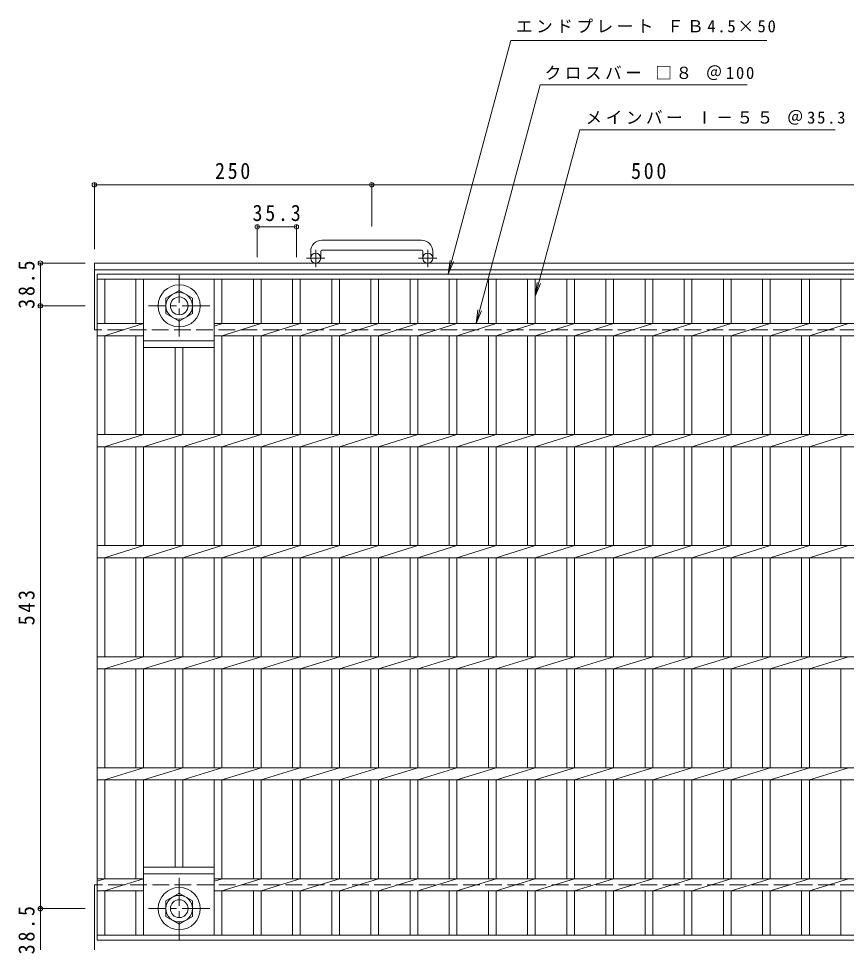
# Model space of a CAD drawing. Units: millimetres, scale not verified. Extents: x -929 to 904, y -686 to 679.
# Drawn here: x -929 to -183, y -153 to 679 of the extents above; entities that cross this region are included whole.
import ezdxf

# ---------------------------------------------------------------- set-up
doc = ezdxf.new("R2010")
doc.units = ezdxf.units.MM
doc.header["$LTSCALE"] = 5
doc.header["$PDMODE"] = 32
doc.header["$PDSIZE"] = 4
doc.linetypes.add('CHAIN1', pattern=[8, 5, -1, 1, -1])
doc.linetypes.add('DASHED3', pattern=[4, 3, -1])
for name, color, linetype, lineweight in [('0-1_躯体', 2, 'Continuous', 9), ('0-2_仕上', 3, 'Continuous', 9), ('0-4_その他', 7, 'Continuous', 9), ('0-5_寸法', 7, 'Continuous', 9)]:
    doc.layers.add(name, color=color, linetype=linetype, lineweight=lineweight)
doc.styles.add('ＭＳ ゴシック', font='')
doc.styles.get('ＭＳ ゴシック').set_extended_font_data('MS Gothic')

msp = doc.modelspace()

# ---------------------------------------------------------------- linework, layer by layer
at = {"layer": '0-1_躯体'}
for p, q in [((-565.846, 479.662), (-655.846, 479.662)), ((-665.846, 469.662), (-665.846, 463.562)), ((-656.846, 469.662), (-656.846, 463.562)), ((-655.846, 470.662), (-565.846, 470.662)), ((-564.846, 469.662), (-564.846, 463.562)), ((-555.846, 469.662), (-555.846, 463.562)), ((-860.846, 399.062), (-860.846, 459.062)), ((266.483, 459.062), (-860.846, 459.062)), ((264.437, 453.062), (-860.846, 453.062)), ((-860.846, -160.938), (-860.846, -100.938))]:
    msp.add_line(p, q, dxfattribs=at)
at = {"layer": '0-1_躯体', "linetype": 'CHAIN1'}
for p, q in [((-661.346, 455.454), (-661.346, 471.052)), ((-560.346, 455.454), (-560.346, 471.052)), ((-653.183, 463.562), (-669.59, 463.562)), ((-552.183, 463.562), (-568.59, 463.562)), ((-784.346, 448.199), (-784.346, 392.925)), ((-756.71, 420.562), (-811.983, 420.562)), ((-784.346, -94.801), (-784.346, -150.075)), ((-756.71, -122.438), (-811.983, -122.438))]:
    msp.add_line(p, q, dxfattribs=at)
at = {"layer": '0-1_躯体', "linetype": 'DASHED3'}
for p, q in [((246.028, 399.062), (-860.846, 399.062)), ((266.483, -100.938), (-860.846, -100.938))]:
    msp.add_line(p, q, dxfattribs=at)
at = {"layer": '0-1_躯体'}
for points in [[(-796.347, 427.49), (-796.347, 413.634), (-784.346, 406.705), (-772.347, 413.634), (-772.347, 427.49), (-784.346, 434.418)], [(-796.347, -129.366), (-796.347, -115.51), (-784.346, -108.581), (-772.347, -115.51), (-772.347, -129.366), (-784.346, -136.295)]]:
    msp.add_lwpolyline(points, close=True, dxfattribs=at)
for centre, radius in [((-661.346, 463.562), 4.5), ((-560.346, 463.562), 4.5), ((-784.346, 420.562), 19), ((-784.346, 420.562), 12), ((-784.346, 420.562), 8), ((-784.346, -122.438), 19), ((-784.346, -122.438), 12), ((-784.346, -122.438), 8)]:
    msp.add_circle(centre, radius, dxfattribs=at)
for centre, radius, start, end in [((-655.846, 469.662), 10, 90, 180), ((-565.846, 469.662), 10, 0, 90), ((-655.846, 469.662), 1, 90, 180), ((-565.846, 469.662), 1, 0, 90)]:
    msp.add_arc(centre, radius, start, end, dxfattribs=at)
at = {"layer": '0-2_仕上'}
for p, q in [((-858.346, 449.062), (136.655, 449.062)), ((-858.346, -150.938), (-858.346, 449.062)), ((-858.346, 444.562), (136.655, 444.562)), ((-851.345, 404.562), (-851.345, 444.562)), ((-823.445, 444.562), (-823.445, 404.562)), ((-816.446, 444.562), (-816.446, 304.562)), ((-752.845, 444.562), (-752.845, 304.562)), ((-745.845, 444.562), (-745.845, 404.562)), ((-717.546, 444.562), (-717.546, 404.562)), ((-710.546, 444.562), (-710.546, 404.562)), ((-682.247, 444.562), (-682.247, 404.562)), ((-675.247, 444.562), (-675.247, 404.562)), ((-646.948, 444.562), (-646.948, 404.562)), ((-639.948, 444.562), (-639.948, 404.562)), ((-611.648, 444.562), (-611.648, 404.562)), ((-604.648, 444.562), (-604.648, 404.562)), ((-576.349, 444.562), (-576.349, 404.562)), ((-569.349, 444.562), (-569.349, 404.562)), ((-541.05, 444.562), (-541.05, 404.562)), ((-534.05, 444.562), (-534.05, 404.562)), ((-505.751, 444.562), (-505.751, 404.562)), ((-498.751, 444.562), (-498.751, 404.562)), ((-470.452, 444.562), (-470.452, 404.562)), ((-463.452, 444.562), (-463.452, 404.562)), ((-435.153, 444.562), (-435.153, 404.562)), ((-428.153, 444.562), (-428.153, 404.562)), ((-399.854, 444.562), (-399.854, 404.562)), ((-392.854, 444.562), (-392.854, 404.562)), ((-364.554, 444.562), (-364.554, 404.562)), ((-357.555, 444.562), (-357.555, 404.562)), ((-329.255, 444.562), (-329.255, 404.562)), ((-322.255, 444.562), (-322.255, 404.562)), ((-293.956, 444.562), (-293.956, 404.562)), ((-286.956, 444.562), (-286.956, 404.562)), ((-258.657, 444.562), (-258.657, 404.562)), ((-251.657, 444.562), (-251.657, 404.562)), ((-223.358, 444.562), (-223.358, 404.562)), ((-216.358, 444.562), (-216.358, 404.562)), ((-188.059, 444.562), (-188.059, 404.562)), ((-858.346, 404.562), (-816.446, 404.562)), ((-851.746, 393.562), (-816.446, 404.562)), ((-752.845, 404.562), (30.755, 404.562)), ((-752.845, 402.257), (-745.445, 404.562)), ((-745.846, 393.562), (-710.546, 404.562)), ((-710.546, 393.562), (-675.246, 404.562)), ((-675.247, 393.562), (-639.947, 404.562)), ((-639.948, 393.562), (-604.648, 404.562)), ((-604.648, 393.562), (-569.348, 404.562)), ((-569.349, 393.562), (-534.049, 404.562)), ((-534.05, 393.562), (-498.75, 404.562)), ((-498.751, 393.562), (-463.451, 404.562)), ((-463.452, 393.562), (-428.152, 404.562)), ((-428.153, 393.562), (-392.853, 404.562)), ((-392.854, 393.562), (-357.554, 404.562)), ((-357.555, 393.562), (-322.254, 404.562)), ((-322.255, 393.562), (-286.955, 404.562)), ((-286.956, 393.562), (-251.656, 404.562)), ((-251.657, 393.562), (-216.357, 404.562)), ((-216.358, 393.562), (-181.058, 404.562)), ((-858.346, 393.562), (-816.446, 393.562)), ((-851.345, 304.562), (-851.345, 393.562)), ((-823.445, 393.562), (-823.445, 304.562)), ((-752.845, 393.562), (30.755, 393.562)), ((-745.845, 393.562), (-745.845, 304.562)), ((-717.546, 393.562), (-717.546, 304.562)), ((-710.546, 393.562), (-710.546, 304.562)), ((-682.247, 393.562), (-682.247, 304.562)), ((-675.247, 393.562), (-675.247, 304.562)), ((-646.948, 393.562), (-646.948, 304.562)), ((-639.948, 393.562), (-639.948, 304.562)), ((-611.648, 393.562), (-611.648, 304.562)), ((-604.648, 393.562), (-604.648, 304.562)), ((-576.349, 393.562), (-576.349, 304.562)), ((-569.349, 393.562), (-569.349, 304.562)), ((-541.05, 393.562), (-541.05, 304.562)), ((-534.05, 393.562), (-534.05, 304.562)), ((-505.751, 393.562), (-505.751, 304.562)), ((-498.751, 393.562), (-498.751, 304.562)), ((-470.452, 393.562), (-470.452, 304.562)), ((-463.452, 393.562), (-463.452, 304.562)), ((-435.153, 393.562), (-435.153, 304.562)), ((-428.153, 393.562), (-428.153, 304.562)), ((-399.854, 393.562), (-399.854, 304.562)), ((-392.854, 393.562), (-392.854, 304.562)), ((-364.554, 393.562), (-364.554, 304.562)), ((-357.555, 393.562), (-357.555, 304.562)), ((-329.255, 393.562), (-329.255, 304.562)), ((-322.255, 393.562), (-322.255, 304.562)), ((-293.956, 393.562), (-293.956, 304.562)), ((-286.956, 393.562), (-286.956, 304.562)), ((-258.657, 393.562), (-258.657, 304.562)), ((-251.657, 393.562), (-251.657, 304.562)), ((-223.358, 393.562), (-223.358, 304.562)), ((-216.358, 393.562), (-216.358, 304.562)), ((-188.059, 393.562), (-188.059, 304.562)), ((-816.446, 389.063), (-752.845, 389.063)), ((-816.446, 383.062), (-752.845, 383.062)), ((-788.145, 383.062), (-788.145, 304.562)), ((-781.146, 383.062), (-781.146, 304.562)), ((-858.346, 304.562), (136.655, 304.562)), ((-851.746, 293.562), (-816.446, 304.562)), ((-816.446, 293.562), (-781.146, 304.562)), ((-781.146, 293.562), (-745.846, 304.562)), ((-745.846, 293.562), (-710.546, 304.562)), ((-710.546, 293.562), (-675.246, 304.562)), ((-675.247, 293.562), (-639.947, 304.562)), ((-639.948, 293.562), (-604.648, 304.562)), ((-604.648, 293.562), (-569.348, 304.562)), ((-569.349, 293.562), (-534.049, 304.562)), ((-534.05, 293.562), (-498.75, 304.562)), ((-498.751, 293.562), (-463.451, 304.562)), ((-463.452, 293.562), (-428.152, 304.562)), ((-428.153, 293.562), (-392.853, 304.562)), ((-392.854, 293.562), (-357.554, 304.562)), ((-357.555, 293.562), (-322.254, 304.562)), ((-322.255, 293.562), (-286.955, 304.562)), ((-286.956, 293.562), (-251.656, 304.562)), ((-251.657, 293.562), (-216.357, 304.562)), ((-216.358, 293.562), (-181.058, 304.562)), ((-858.346, 293.562), (136.655, 293.562)), ((-851.345, 204.562), (-851.345, 293.562)), ((-823.445, 293.562), (-823.445, 204.562)), ((-816.446, 293.562), (-816.446, 204.562)), ((-788.145, 293.562), (-788.145, 204.562)), ((-781.146, 293.562), (-781.146, 204.562)), ((-752.845, 293.562), (-752.845, 204.562)), ((-745.845, 293.562), (-745.845, 204.562)), ((-717.546, 293.562), (-717.546, 204.562)), ((-710.546, 293.562), (-710.546, 204.562)), ((-682.247, 293.562), (-682.247, 204.562)), ((-675.247, 293.562), (-675.247, 204.562)), ((-646.948, 293.562), (-646.948, 204.562)), ((-639.948, 293.562), (-639.948, 204.562)), ((-611.648, 293.562), (-611.648, 204.562)), ((-604.648, 293.562), (-604.648, 204.562)), ((-576.349, 293.562), (-576.349, 204.562)), ((-569.349, 293.562), (-569.349, 204.562)), ((-541.05, 293.562), (-541.05, 204.562)), ((-534.05, 293.562), (-534.05, 204.562)), ((-505.751, 293.562), (-505.751, 204.562)), ((-498.751, 293.562), (-498.751, 204.562)), ((-470.452, 293.562), (-470.452, 204.562)), ((-463.452, 293.562), (-463.452, 204.562)), ((-435.153, 293.562), (-435.153, 204.562)), ((-428.153, 293.562), (-428.153, 204.562)), ((-399.854, 293.562), (-399.854, 204.562)), ((-392.854, 293.562), (-392.854, 204.562)), ((-364.554, 293.562), (-364.554, 204.562)), ((-357.555, 293.562), (-357.555, 204.562)), ((-329.255, 293.562), (-329.255, 204.562)), ((-322.255, 293.562), (-322.255, 204.562)), ((-293.956, 293.562), (-293.956, 204.562)), ((-286.956, 293.562), (-286.956, 204.562)), ((-258.657, 293.562), (-258.657, 204.562)), ((-251.657, 293.562), (-251.657, 204.562)), ((-223.358, 293.562), (-223.358, 204.562)), ((-216.358, 293.562), (-216.358, 204.562)), ((-188.059, 293.562), (-188.059, 204.562)), ((-858.346, 204.562), (136.655, 204.562)), ((-851.746, 193.562), (-816.446, 204.562)), ((-816.446, 193.562), (-781.146, 204.562)), ((-781.146, 193.562), (-745.846, 204.562)), ((-745.846, 193.562), (-710.546, 204.562)), ((-710.546, 193.562), (-675.246, 204.562)), ((-675.247, 193.562), (-639.947, 204.562)), ((-639.948, 193.562), (-604.648, 204.562)), ((-604.648, 193.562), (-569.348, 204.562)), ((-569.349, 193.562), (-534.049, 204.562)), ((-534.05, 193.562), (-498.75, 204.562)), ((-498.751, 193.562), (-463.451, 204.562)), ((-463.452, 193.562), (-428.152, 204.562)), ((-428.153, 193.562), (-392.853, 204.562)), ((-392.854, 193.562), (-357.554, 204.562)), ((-357.555, 193.562), (-322.254, 204.562)), ((-322.255, 193.562), (-286.955, 204.562)), ((-286.956, 193.562), (-251.656, 204.562)), ((-251.657, 193.562), (-216.357, 204.562)), ((-216.358, 193.562), (-181.058, 204.562)), ((-858.346, 193.562), (136.655, 193.562)), ((-851.345, 104.562), (-851.345, 193.562)), ((-823.445, 193.562), (-823.445, 104.562)), ((-816.446, 193.562), (-816.446, 104.562)), ((-788.145, 193.562), (-788.145, 104.562)), ((-781.146, 193.562), (-781.146, 104.562)), ((-752.845, 193.562), (-752.845, 104.562)), ((-745.845, 193.562), (-745.845, 104.562)), ((-717.546, 193.562), (-717.546, 104.562)), ((-710.546, 193.562), (-710.546, 104.562)), ((-682.247, 193.562), (-682.247, 104.562)), ((-675.247, 193.562), (-675.247, 104.562)), ((-646.948, 193.562), (-646.948, 104.562)), ((-639.948, 193.562), (-639.948, 104.562)), ((-611.648, 193.562), (-611.648, 104.562)), ((-604.648, 193.562), (-604.648, 104.562)), ((-576.349, 193.562), (-576.349, 104.562)), ((-569.349, 193.562), (-569.349, 104.562)), ((-541.05, 193.562), (-541.05, 104.562)), ((-534.05, 193.562), (-534.05, 104.562)), ((-505.751, 193.562), (-505.751, 104.562)), ((-498.751, 193.562), (-498.751, 104.562)), ((-470.452, 193.562), (-470.452, 104.562)), ((-463.452, 193.562), (-463.452, 104.562)), ((-435.153, 193.562), (-435.153, 104.562)), ((-428.153, 193.562), (-428.153, 104.562)), ((-399.854, 193.562), (-399.854, 104.562)), ((-392.854, 193.562), (-392.854, 104.562)), ((-364.554, 193.562), (-364.554, 104.562)), ((-357.555, 193.562), (-357.555, 104.562)), ((-329.255, 193.562), (-329.255, 104.562)), ((-322.255, 193.562), (-322.255, 104.562)), ((-293.956, 193.562), (-293.956, 104.562)), ((-286.956, 193.562), (-286.956, 104.562)), ((-258.657, 193.562), (-258.657, 104.562)), ((-251.657, 193.562), (-251.657, 104.562)), ((-223.358, 193.562), (-223.358, 104.562)), ((-216.358, 193.562), (-216.358, 104.562)), ((-188.059, 193.562), (-188.059, 104.562)), ((-858.346, 104.562), (136.655, 104.562)), ((-851.746, 93.562), (-816.446, 104.562)), ((-816.446, 93.562), (-781.146, 104.562)), ((-781.146, 93.562), (-745.846, 104.562)), ((-745.846, 93.562), (-710.546, 104.562)), ((-710.546, 93.562), (-675.246, 104.562)), ((-675.247, 93.562), (-639.947, 104.562)), ((-639.948, 93.562), (-604.648, 104.562)), ((-604.648, 93.562), (-569.348, 104.562)), ((-569.349, 93.562), (-534.049, 104.562)), ((-534.05, 93.562), (-498.75, 104.562)), ((-498.751, 93.562), (-463.451, 104.562)), ((-463.452, 93.562), (-428.152, 104.562)), ((-428.153, 93.562), (-392.853, 104.562)), ((-392.854, 93.562), (-357.554, 104.562)), ((-357.555, 93.562), (-322.254, 104.562)), ((-322.255, 93.562), (-286.955, 104.562)), ((-286.956, 93.562), (-251.656, 104.562)), ((-251.657, 93.562), (-216.357, 104.562)), ((-216.358, 93.562), (-181.058, 104.562)), ((-858.346, 93.562), (136.655, 93.562)), ((-851.345, 4.562), (-851.345, 93.562)), ((-823.445, 93.562), (-823.445, 4.562)), ((-816.446, 93.562), (-816.446, 4.562)), ((-788.145, 93.562), (-788.145, 4.562)), ((-781.146, 93.562), (-781.146, 4.562)), ((-752.845, 93.562), (-752.845, 4.562)), ((-745.845, 93.562), (-745.845, 4.562)), ((-717.546, 93.562), (-717.546, 4.562)), ((-710.546, 93.562), (-710.546, 4.562)), ((-682.247, 93.562), (-682.247, 4.562)), ((-675.247, 93.562), (-675.247, 4.562)), ((-646.948, 93.562), (-646.948, 4.562)), ((-639.948, 93.562), (-639.948, 4.562)), ((-611.648, 93.562), (-611.648, 4.562)), ((-604.648, 93.562), (-604.648, 4.562)), ((-576.349, 93.562), (-576.349, 4.562)), ((-569.349, 93.562), (-569.349, 4.562)), ((-541.05, 93.562), (-541.05, 4.562)), ((-534.05, 93.562), (-534.05, 4.562)), ((-505.751, 93.562), (-505.751, 4.562)), ((-498.751, 93.562), (-498.751, 4.562)), ((-470.452, 93.562), (-470.452, 4.562)), ((-463.452, 93.562), (-463.452, 4.562)), ((-435.153, 93.562), (-435.153, 4.562)), ((-428.153, 93.562), (-428.153, 4.562)), ((-399.854, 93.562), (-399.854, 4.562)), ((-392.854, 93.562), (-392.854, 4.562)), ((-364.554, 93.562), (-364.554, 4.562)), ((-357.555, 93.562), (-357.555, 4.562)), ((-329.255, 93.562), (-329.255, 4.562)), ((-322.255, 93.562), (-322.255, 4.562)), ((-293.956, 93.562), (-293.956, 4.562)), ((-286.956, 93.562), (-286.956, 4.562)), ((-258.657, 93.562), (-258.657, 4.562)), ((-251.657, 93.562), (-251.657, 4.562)), ((-223.358, 93.562), (-223.358, 4.562)), ((-216.358, 93.562), (-216.358, 4.562)), ((-188.059, 93.562), (-188.059, 4.562)), ((-858.346, 4.562), (136.655, 4.562)), ((-851.746, -6.438), (-816.446, 4.562)), ((-816.446, -6.438), (-781.146, 4.562)), ((-781.146, -6.438), (-745.846, 4.562)), ((-745.846, -6.438), (-710.546, 4.562)), ((-710.546, -6.438), (-675.246, 4.562)), ((-675.247, -6.438), (-639.947, 4.562)), ((-639.948, -6.438), (-604.648, 4.562)), ((-604.648, -6.438), (-569.348, 4.562)), ((-569.349, -6.438), (-534.049, 4.562)), ((-534.05, -6.438), (-498.75, 4.562)), ((-498.751, -6.438), (-463.451, 4.562)), ((-463.452, -6.438), (-428.152, 4.562)), ((-428.153, -6.438), (-392.853, 4.562)), ((-392.854, -6.438), (-357.554, 4.562)), ((-357.555, -6.438), (-322.254, 4.562)), ((-322.255, -6.438), (-286.955, 4.562)), ((-286.956, -6.438), (-251.656, 4.562)), ((-251.657, -6.438), (-216.357, 4.562)), ((-216.358, -6.438), (-181.058, 4.562)), ((-858.346, -6.438), (136.655, -6.438)), ((-851.345, -95.438), (-851.345, -6.438)), ((-823.445, -6.438), (-823.445, -95.438)), ((-816.446, -6.438), (-816.446, -146.438)), ((-788.145, -6.438), (-788.145, -84.938)), ((-781.146, -6.438), (-781.146, -84.938)), ((-752.845, -6.438), (-752.845, -146.438)), ((-745.845, -6.438), (-745.845, -95.438)), ((-717.546, -6.438), (-717.546, -95.438)), ((-710.546, -6.438), (-710.546, -95.438)), ((-682.247, -6.438), (-682.247, -95.438)), ((-675.247, -6.438), (-675.247, -95.438)), ((-646.948, -6.438), (-646.948, -95.438)), ((-639.948, -6.438), (-639.948, -95.438)), ((-611.648, -6.438), (-611.648, -95.438)), ((-604.648, -6.438), (-604.648, -95.438)), ((-576.349, -6.438), (-576.349, -95.438)), ((-569.349, -6.438), (-569.349, -95.438)), ((-541.05, -6.438), (-541.05, -95.438)), ((-534.05, -6.438), (-534.05, -95.438)), ((-505.751, -6.438), (-505.751, -95.438)), ((-498.751, -6.438), (-498.751, -95.438)), ((-470.452, -6.438), (-470.452, -95.438)), ((-463.452, -6.438), (-463.452, -95.438)), ((-435.153, -6.438), (-435.153, -95.438)), ((-428.153, -6.438), (-428.153, -95.438)), ((-399.854, -6.438), (-399.854, -95.438)), ((-392.854, -6.438), (-392.854, -95.438)), ((-364.554, -6.438), (-364.554, -95.438)), ((-357.555, -6.438), (-357.555, -95.438)), ((-329.255, -6.438), (-329.255, -95.438)), ((-322.255, -6.438), (-322.255, -95.438)), ((-293.956, -6.438), (-293.956, -95.438)), ((-286.956, -6.438), (-286.956, -95.438)), ((-258.657, -6.438), (-258.657, -95.438)), ((-251.657, -6.438), (-251.657, -95.438)), ((-223.358, -6.438), (-223.358, -95.438)), ((-216.358, -6.438), (-216.358, -95.438)), ((-188.059, -6.438), (-188.059, -95.438)), ((-752.845, -84.938), (-816.446, -84.938)), ((-752.845, -90.938), (-816.446, -90.938)), ((-858.346, -97.619), (-851.345, -95.437)), ((-858.346, -95.438), (-816.446, -95.438)), ((-851.746, -106.437), (-816.446, -95.438)), ((-752.845, -95.438), (30.755, -95.438)), ((-752.845, -97.744), (-745.445, -95.438)), ((-745.846, -106.437), (-710.546, -95.438)), ((-710.546, -106.437), (-675.246, -95.438)), ((-675.247, -106.437), (-639.947, -95.438)), ((-639.948, -106.437), (-604.648, -95.438)), ((-604.648, -106.437), (-569.348, -95.438)), ((-569.349, -106.437), (-534.049, -95.438)), ((-534.05, -106.437), (-498.75, -95.438)), ((-498.751, -106.437), (-463.451, -95.438)), ((-463.452, -106.437), (-428.152, -95.438)), ((-428.153, -106.437), (-392.853, -95.438)), ((-392.854, -106.437), (-357.554, -95.438)), ((-357.555, -106.437), (-322.254, -95.438)), ((-322.255, -106.437), (-286.955, -95.438)), ((-286.956, -106.437), (-251.656, -95.438)), ((-251.657, -106.437), (-216.357, -95.438)), ((-216.358, -106.437), (-181.058, -95.438)), ((-858.346, -106.438), (-816.446, -106.438)), ((-851.345, -146.438), (-851.345, -106.438)), ((-823.445, -106.438), (-823.445, -146.438)), ((-752.845, -106.438), (30.755, -106.438)), ((-745.845, -106.438), (-745.845, -146.438)), ((-717.546, -106.438), (-717.546, -146.438)), ((-710.546, -106.438), (-710.546, -146.438)), ((-682.247, -106.438), (-682.247, -146.438)), ((-675.247, -106.438), (-675.247, -146.438)), ((-646.948, -106.438), (-646.948, -146.438)), ((-639.948, -106.438), (-639.948, -146.438)), ((-611.648, -106.438), (-611.648, -146.438)), ((-604.648, -106.438), (-604.648, -146.438)), ((-576.349, -106.438), (-576.349, -146.438)), ((-569.349, -106.438), (-569.349, -146.438)), ((-541.05, -106.438), (-541.05, -146.438)), ((-534.05, -106.438), (-534.05, -146.438)), ((-505.751, -106.438), (-505.751, -146.438)), ((-498.751, -106.438), (-498.751, -146.438)), ((-470.452, -106.438), (-470.452, -146.438)), ((-463.452, -106.438), (-463.452, -146.438)), ((-435.153, -106.438), (-435.153, -146.438)), ((-428.153, -106.438), (-428.153, -146.438)), ((-399.854, -106.438), (-399.854, -146.438)), ((-392.854, -106.438), (-392.854, -146.438)), ((-364.554, -106.438), (-364.554, -146.438)), ((-357.555, -106.438), (-357.555, -146.438)), ((-329.255, -106.438), (-329.255, -146.438)), ((-322.255, -106.438), (-322.255, -146.438)), ((-293.956, -106.438), (-293.956, -146.438)), ((-286.956, -106.438), (-286.956, -146.438)), ((-258.657, -106.438), (-258.657, -146.438)), ((-251.657, -106.438), (-251.657, -146.438)), ((-223.358, -106.438), (-223.358, -146.438)), ((-216.358, -106.438), (-216.358, -146.438)), ((-188.059, -106.438), (-188.059, -146.438)), ((136.655, -146.438), (-858.346, -146.438)), ((136.655, -150.938), (-858.346, -150.938))]:
    msp.add_line(p, q, dxfattribs=at)
at = {"layer": '0-4_その他'}
for p, q in [((-860.846, 471.562), (-860.846, 531.162)), ((-860.846, 529.662), (186.654, 529.662)), ((-610.846, 492.162), (-610.846, 531.162)), ((-714.046, 464.295), (-714.046, 493.276)), ((-714.046, 491.776), (-678.747, 491.776)), ((-678.747, 464.295), (-678.747, 493.276)), ((-869.16, 459.062), (-911.009, 459.062)), ((-909.509, 420.562), (-909.509, 459.062)), ((-869.16, 420.562), (-911.009, 420.562)), ((-909.509, -122.438), (-909.509, 420.562)), ((-869.16, -122.438), (-911.009, -122.438)), ((-909.509, -160.938), (-909.509, -122.438))]:
    msp.add_line(p, q, dxfattribs=at)
for p in [(-860.846, 529.662), (-610.846, 529.662), (-714.046, 491.776), (-678.747, 491.776), (-909.509, 459.062), (-909.509, 420.562), (-909.509, -122.438)]:
    msp.add_point(p, dxfattribs=at)
at = {"layer": '0-5_寸法'}
for p, q in [((-541.908, 449.062), (-485.478, 659.662)), ((-485.478, 659.662), (-254.62, 659.662)), ((-516.702, 404.562), (-459.066, 619.662)), ((-459.066, 619.662), (-272.503, 619.662)), ((-423.249, 579.272), (-193.288, 579.272)), ((-541.908, 449.062), (-540.276, 461.455)), ((-541.908, 449.062), (-537.124, 460.611)), ((-463.452, 429.232), (-458.668, 440.78)), ((-516.702, 404.562), (-515.07, 416.955)), ((-516.702, 404.562), (-511.918, 416.111))]:
    msp.add_line(p, q, dxfattribs=at)
msp.add_lwpolyline([(-423.249, 579.272), (-463.452, 429.232), (-461.82, 441.625)], dxfattribs=at)

# ---------------------------------------------------------------- texts
at = {"layer": '0-4_その他', "color": 2, "char_height": 14.66, "attachment_point": 7, "style": 'ＭＳ ゴシック'}
for s, insert in [('\\T1.27;\\W0.9;250', (-752.096, 534.662)), ('\\T1.27;\\W0.9;500', (-377.096, 534.662)), ('\\T1.28;\\W0.9;35.3', (-718.271, 496.776))]:
    msp.add_mtext(s, dxfattribs=dict(at, insert=insert))
at = {"layer": '0-4_その他', "color": 2, "char_height": 14.66, "attachment_point": 7, "rotation": 90, "style": 'ＭＳ ゴシック'}
for s, insert in [('\\T1.28;\\W0.9;38.5', (-914.509, 417.937)), ('\\T1.27;\\W0.9;543', (-914.509, 132.812)), ('\\T1.28;\\W0.9;38.5', (-914.509, -163.563))]:
    msp.add_mtext(s, dxfattribs=dict(at, insert=insert))
at = {"layer": '0-5_寸法', "char_height": 11, "attachment_point": 7, "style": 'ＭＳ ゴシック'}
for s, insert in [('\\T1.21;エンドプレート\\~ＦＢ4.5×50', (-480.87, 666.34)), ('\\T1.21;クロスバー\\~□８\\~＠100', (-455.003, 623.937)), ('\\T1.21;メインバー\\~Ⅰ－５５\\~＠35.3', (-418.151, 583.693))]:
    msp.add_mtext(s, dxfattribs=dict(at, insert=insert))

doc.saveas('drawing.dxf')
